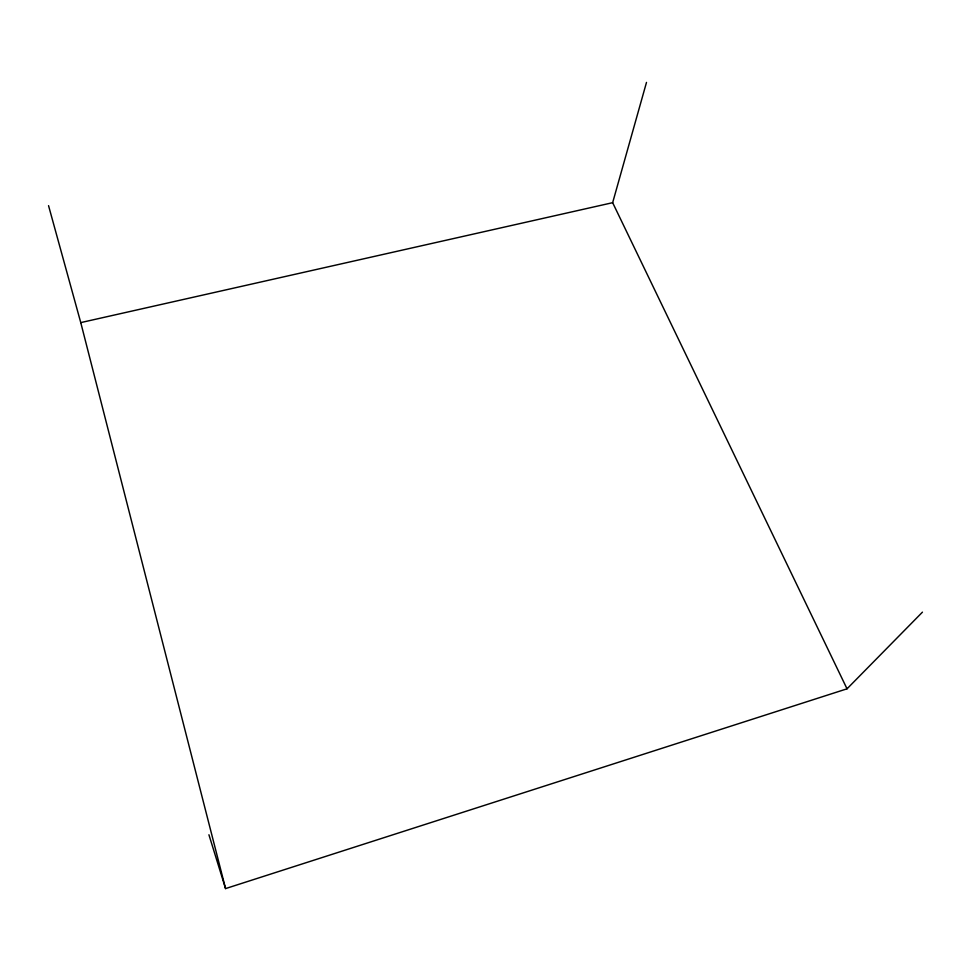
<?xml version="1.0" encoding="UTF-8"?>
<svg xmlns="http://www.w3.org/2000/svg" width="971" height="971" viewBox="0 0 971 971"><rect width="100%" height="100%" fill="white"/><g stroke="black" fill="none" stroke-linecap="round" stroke-linejoin="round"><path stroke-width="1.46" d="M208.923 834.757L225.563 888.586L847.028 688.815L612.652 202.684L646.492 82.414M847.028 688.815L922.45 612.143M48.55 205.658L80.763 322.603L612.652 202.684M80.763 322.603L225.563 888.586"/></g></svg>
